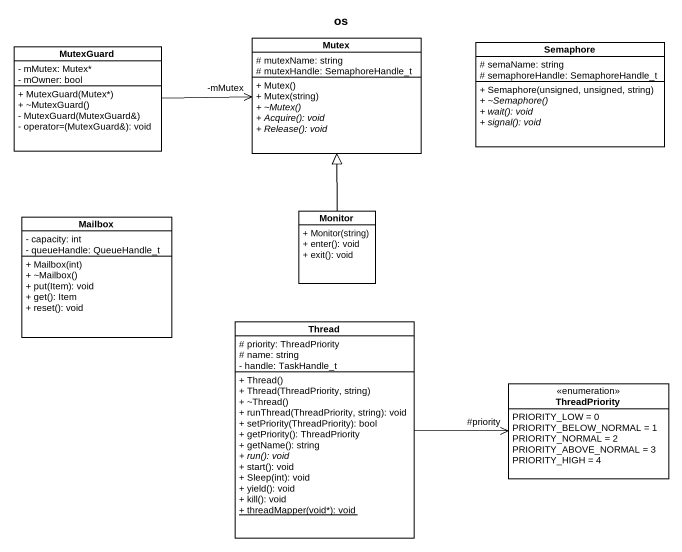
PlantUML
@startuml
title os
hide circle
hide empty members
skinparam classAttributeIconSize 0
class MutexGuard {
  - mMutex: Mutex*
  - mOwner: bool
  + MutexGuard(Mutex*)
  + ~MutexGuard()
  - MutexGuard(MutexGuard&)
  - operator=(MutexGuard&): void
}
class Mutex {
  # mutexName: string
  # mutexHandle: SemaphoreHandle_t
  + Mutex()
  + Mutex(string)
  {abstract} + ~Mutex()
  {abstract} + Acquire(): void
  {abstract} + Release(): void
}
class Semaphore {
  # semaName: string
  # semaphoreHandle: SemaphoreHandle_t
  + Semaphore(unsigned, unsigned, string)
  {abstract} + ~Semaphore()
  {abstract} + wait(): void
  {abstract} + signal(): void
}
class Mailbox {
  - capacity: int
  - queueHandle: QueueHandle_t
  + Mailbox(int)
  + ~Mailbox()
  + put(Item): void
  + get(): Item
  + reset(): void
}
class Monitor {
  + Monitor(string)
  + enter(): void
  + exit(): void
}
class Thread {
  # priority: ThreadPriority
  # name: string
  - handle: TaskHandle_t
  + Thread()
  + Thread(ThreadPriority, string)
  + ~Thread()
  + runThread(ThreadPriority, string): void
  + setPriority(ThreadPriority): bool
  + getPriority(): ThreadPriority
  + getName(): string
  {abstract} + run(): void
  + start(): void
  + Sleep(int): void
  + yield(): void
  + kill(): void
  {static} + threadMapper(void*): void
}
enum ThreadPriority {
  PRIORITY_LOW = 0
  PRIORITY_BELOW_NORMAL = 1
  PRIORITY_NORMAL = 2
  PRIORITY_ABOVE_NORMAL = 3
  PRIORITY_HIGH = 4
}
MutexGuard -right-> "-mMutex" Mutex
Monitor -up-|> Mutex
Thread -right-> "#priority" ThreadPriority
@enduml
